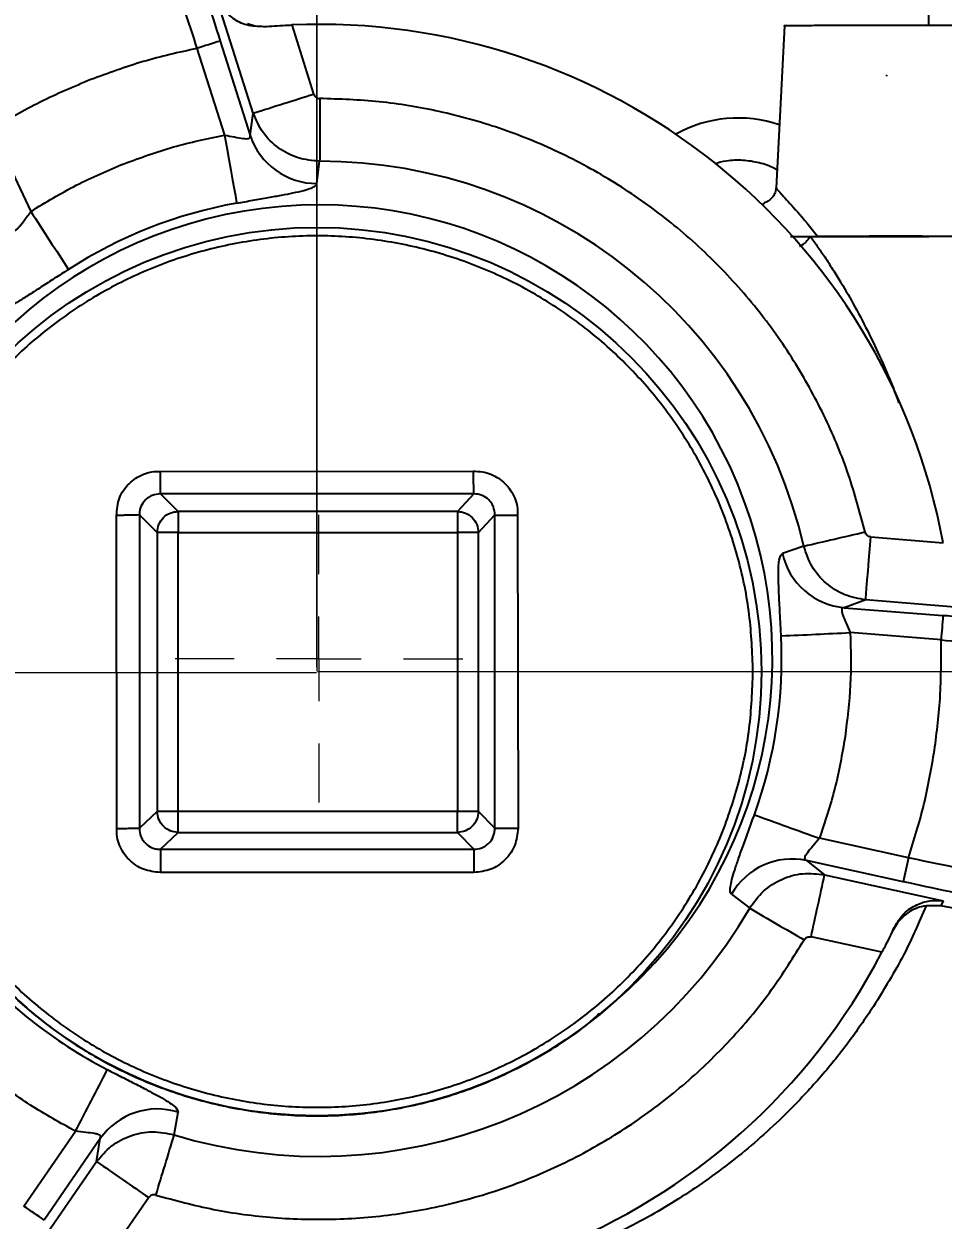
# Model space of a CAD drawing. Header units: millimetres. Extents: x 2003 to 4439, y 563 to 2285.
# Drawn here: x 2783.8 to 2892.4, y 840.8 to 982.2 of the extents above; entities that cross this region are included whole.
import ezdxf

# ---------------------------------------------------------------- set-up
doc = ezdxf.new("R2010")
doc.units = ezdxf.units.MM
doc.layers.add('10', color=7, linetype='Continuous', lineweight=0)
doc.layers.add('AM_5', color=3, linetype='Continuous', lineweight=25)
doc.styles.add('SLDTEXTSTYLE1', font='txt.shx', dxfattribs={"width": 0.7, "bigfont": 'gbcbig.shx'})
doc.dimstyles.new('SLDDIMSTYLE12$0', dxfattribs={"dimtxt": 12, "dimasz": 10, "dimexe": 0, "dimexo": 0.0625, "dimgap": 0.875, "dimtad": 1, "dimdec": 1, "dimlfac": 1.8, "dimrnd": 1e-09, "dimzin": 12, "dimdsep": 46, "dimtxsty": 'SLDTEXTSTYLE1', "dimcen": 0.09, "dimdle": 8.16, "dimclrd": 3, "dimclre": 3, "dimadec": 0, "dimazin": 3, "dimtfac": 1, "dimtdec": 1, "dimtofl": 0, "dimtmove": 0, "dimatfit": 3, "dimfxl": 0, "dimfrac": 2, "dimtolj": 1, "dimlwd": 5, "dimlwe": 5, "dimarcsym": 0})
doc.dimstyles.new('SLDDIMSTYLE12$3', dxfattribs={"dimtxt": 12, "dimasz": 10, "dimexe": 0, "dimexo": 0.0625, "dimgap": 0.875, "dimtad": 1, "dimdec": 1, "dimlfac": 1.8, "dimrnd": 1e-09, "dimzin": 12, "dimdsep": 46, "dimtxsty": 'SLDTEXTSTYLE1', "dimcen": 0.09, "dimdle": 8.16, "dimclrd": 3, "dimclre": 3, "dimadec": 0, "dimazin": 3, "dimtfac": 1, "dimtdec": 1, "dimtofl": 0, "dimtmove": 0, "dimatfit": 3, "dimfxl": 0, "dimfrac": 2, "dimtolj": 1, "dimlwd": 5, "dimlwe": 5, "dimarcsym": 0})

# ---------------------------------------------------------------- blocks, each defined once
blk = doc.blocks.new('SW_CENTERMARKSYMBOL_20')
at = {"layer": '10', "color": 0}
for p, q in [((0, 1), (0, 1.7)), ((0, 0), (0, 0.5)), ((-1, 0), (-1.7, 0)), ((0, 0), (-0.5, 0)), ((0, 0), (0, -0.5)), ((0, 0), (0.5, 0)), ((1, 0), (1.7, 0)), ((0, -1), (0, -1.7))]:
    blk.add_line(p, q, dxfattribs=at)
blk = doc.blocks.new('*D49')
at = {"layer": 'AM_5', "color": 3, "linetype": 'Continuous', "lineweight": 5, "transparency": 16777216}
for p, q in [((2695.62, 940.19), (2695.62, 1078.84)), ((2808.39, 1078.84), (2705.62, 1078.84))]:
    blk.add_line(p, q, dxfattribs=at)
at = {"layer": 'AM_5', "color": 3, "lineweight": 5, "transparency": 16777216}
blk.add_line((2818.39, 905.73), (2818.39, 1078.84), dxfattribs=at)
at = {"layer": 'AM_5', "color": 3, "transparency": 16777216}
for points in [[(2705.62, 1080.51), (2705.62, 1077.18), (2695.62, 1078.84)], [(2808.39, 1080.51), (2808.39, 1077.18), (2818.39, 1078.84)]]:
    blk.add_solid(points, dxfattribs=at)
at = {"layer": 'Defpoints', "color": 0, "transparency": 16777216}
for p in [(2695.62, 1078.84), (2695.62, 940.13), (2818.39, 905.66)]:
    blk.add_point(p, dxfattribs=at)
at = {"layer": 'AM_5', "color": 0, "transparency": 16777216, "insert": (2752.67, 1085.72), "char_height": 12, "attachment_point": 5, "style": 'SLDTEXTSTYLE1'}
blk.add_mtext('\\A1;123', dxfattribs=at)
blk = doc.blocks.new('*D50')
at = {"layer": 'AM_5', "color": 3, "lineweight": 5, "transparency": 16777216}
blk.add_line((2818.38, 906.17), (2818.38, 1083.4), dxfattribs=at)
at = {"layer": 'AM_5', "color": 3, "linetype": 'Continuous', "lineweight": 5, "transparency": 16777216}
for p, q in [((2828.38, 1083.4), (2985.62, 1083.4)), ((2995.62, 979.96), (2995.62, 1083.4))]:
    blk.add_line(p, q, dxfattribs=at)
at = {"layer": 'AM_5', "color": 3, "transparency": 16777216}
for points in [[(2828.38, 1085.07), (2828.38, 1081.73), (2818.38, 1083.4)], [(2985.62, 1085.07), (2985.62, 1081.73), (2995.62, 1083.4)]]:
    blk.add_solid(points, dxfattribs=at)
at = {"layer": 'Defpoints', "color": 0, "transparency": 16777216}
for p in [(2995.62, 1083.4), (2995.62, 979.9), (2818.38, 906.1)]:
    blk.add_point(p, dxfattribs=at)
at = {"layer": 'AM_5', "color": 0, "transparency": 16777216, "insert": (2907, 1090.28), "char_height": 12, "attachment_point": 5, "style": 'SLDTEXTSTYLE1'}
blk.add_mtext('\\A1;178', dxfattribs=at)
blk = doc.blocks.new('*D43')
at = {"layer": 'AM_5', "color": 3, "lineweight": 5, "transparency": 16777216}
blk.add_line((3111.59, 1023.11), (3142.84, 1023.11), dxfattribs=at)
at = {"layer": 'AM_5', "color": 3, "linetype": 'Continuous', "lineweight": 5, "transparency": 16777216}
for p, q in [((3142.84, 1013.11), (3142.84, 915.66)), ((2818.46, 905.66), (3142.84, 905.66))]:
    blk.add_line(p, q, dxfattribs=at)
at = {"layer": 'AM_5', "color": 3, "transparency": 16777216}
for points in [[(3141.17, 1013.11), (3144.51, 1013.11), (3142.84, 1023.11)], [(3141.17, 915.66), (3144.51, 915.66), (3142.84, 905.66)]]:
    blk.add_solid(points, dxfattribs=at)
at = {"layer": 'Defpoints', "color": 0, "transparency": 16777216}
for p in [(3111.53, 1023.11), (2818.39, 905.66), (3142.84, 905.66)]:
    blk.add_point(p, dxfattribs=at)
at = {"layer": 'AM_5', "color": 0, "transparency": 16777216, "insert": (3135.97, 964.39), "char_height": 12, "attachment_point": 5, "rotation": 90, "style": 'SLDTEXTSTYLE1'}
blk.add_mtext('\\A1;115', dxfattribs=at)
blk = doc.blocks.new('*D53')
at = {"layer": 'AM_5', "color": 3, "lineweight": 5, "transparency": 16777216}
blk.add_line((2818.32, 905.53), (2630.32, 905.53), dxfattribs=at)
at = {"layer": 'AM_5', "color": 3, "linetype": 'Continuous', "lineweight": 5, "transparency": 16777216}
for p, q in [((2630.32, 895.53), (2630.32, 673.92)), ((2772.57, 663.92), (2630.32, 663.92))]:
    blk.add_line(p, q, dxfattribs=at)
at = {"layer": 'AM_5', "color": 3, "transparency": 16777216}
for points in [[(2628.66, 895.53), (2631.99, 895.53), (2630.32, 905.53)], [(2628.66, 673.92), (2631.99, 673.92), (2630.32, 663.92)]]:
    blk.add_solid(points, dxfattribs=at)
at = {"layer": 'Defpoints', "color": 0, "transparency": 16777216}
for p in [(2818.38, 905.53), (2630.32, 663.92), (2772.63, 663.92)]:
    blk.add_point(p, dxfattribs=at)
at = {"layer": 'AM_5', "color": 0, "transparency": 16777216, "insert": (2623.45, 731.2), "char_height": 12, "attachment_point": 5, "rotation": 90, "style": 'SLDTEXTSTYLE1'}
blk.add_mtext('\\A1;245', dxfattribs=at)
blk = doc.blocks.new('*D44')
at = {"layer": 'AM_5', "color": 3, "linetype": 'Continuous', "lineweight": 5, "transparency": 16777216}
blk.add_line((2964.81, 1074.37), (2939, 1042.32), dxfattribs=at)
at = {"layer": 'AM_5', "color": 3, "lineweight": 5, "transparency": 16777216}
for p, q in [((2885.6, 976.12), (2885.78, 976.12)), ((2885.69, 976.03), (2885.69, 976.21))]:
    blk.add_line(p, q, dxfattribs=at)
at = {"layer": 'AM_5', "color": 3, "transparency": 16777216}
blk.add_solid([(2937.71, 1043.37), (2940.3, 1041.27), (2932.73, 1034.53)], dxfattribs=at)
at = {"layer": 'Defpoints', "color": 0, "transparency": 16777216}
for p in [(2932.73, 1034.53), (2838.65, 917.71)]:
    blk.add_point(p, dxfattribs=at)
at = {"layer": 'AM_5', "color": 0, "transparency": 16777216, "insert": (2949.69, 1066.55), "char_height": 12, "attachment_point": 5, "rotation": 51.1543, "style": 'SLDTEXTSTYLE1'}
blk.add_mtext('\\A1;%%C420', dxfattribs=at)

msp = doc.modelspace()

# ---------------------------------------------------------------- linework, layer by layer
at = {"color": 7, "linetype": 'Continuous', "lineweight": 25}
for p, q in [((2810.859, 971.678), (2806.524, 985.333)), ((2890.62, 983.479), (2890.62, 981.979)), ((2810.169, 982.266), (2811.06, 981.994)), ((2811.06, 981.994), (2811.065, 981.995)), ((2811.065, 981.995), (2812.514, 981.903)), ((2815.401, 982.095), (2817.994, 973.93)), ((2873.62, 981.979), (2872.617, 962.834)), ((2806.955, 980.189), (2810.497, 969.037)), ((2804.205, 979.322), (2807.461, 969.069)), ((2810.497, 969.037), (2810.859, 971.678)), ((2779.981, 969.778), (2784.594, 960.059)), ((2818.389, 963.352), (2818.704, 965.985)), ((2799.888, 929.329), (2836.858, 929.341)), ((2801.998, 924.598), (2799.888, 926.665)), ((2836.922, 926.665), (2799.888, 926.665)), ((2836.922, 926.665), (2834.973, 924.598)), ((2834.973, 924.598), (2801.998, 924.598)), ((2794.741, 887.14), (2794.706, 924.113)), ((2797.401, 924.179), (2799.512, 922.112)), ((2797.401, 924.179), (2797.401, 887.145)), ((2837.462, 922.112), (2839.406, 924.175)), ((2839.406, 887.149), (2839.406, 924.175)), ((2842.068, 924.169), (2842.143, 887.144)), ((2799.512, 922.112), (2799.512, 889.137)), ((2801.998, 889.142), (2801.998, 922.117)), ((2801.998, 922.117), (2834.973, 922.117)), ((2834.973, 922.117), (2834.973, 889.142)), ((2837.462, 889.137), (2837.462, 922.112)), ((2875.901, 920.497), (2873.368, 919.628)), ((2883.815, 921.583), (2892.353, 920.895)), ((2883.213, 914.136), (2880.682, 913.22)), ((2897.491, 912.986), (2883.213, 914.136)), ((2880.682, 913.22), (2892.345, 912.28)), ((2892.114, 909.41), (2881.39, 910.274)), ((2870.895, 905.522), (2870.895, 905.531)), ((2799.512, 889.137), (2797.401, 887.145)), ((2834.973, 889.142), (2801.998, 889.142)), ((2839.406, 887.149), (2837.462, 889.137)), ((2799.892, 884.661), (2801.998, 886.648)), ((2801.998, 886.648), (2834.973, 886.648)), ((2834.973, 886.648), (2836.918, 884.661)), ((2888.268, 883.659), (2877.76, 885.966)), ((2799.892, 884.661), (2836.918, 884.661)), ((2876.22, 883.343), (2878.361, 881.648)), ((2887.649, 880.834), (2876.22, 883.343)), ((2836.918, 881.918), (2799.892, 881.918)), ((2878.361, 881.648), (2892.351, 878.576)), ((2867.352, 879.349), (2869.509, 877.699)), ((2892.351, 878.576), (2892.075, 877.962)), ((2896.393, 877.17), (2892.075, 877.962)), ((2886.973, 875.989), (2886.415, 875.075)), ((2886.415, 875.075), (2886.575, 875.43)), ((2885.121, 872.485), (2876.756, 874.321)), ((2801.517, 850.909), (2801.996, 853.598)), ((2783.767, 842.484), (2789.877, 851.339)), ((2792.788, 850.47), (2786.142, 840.839)), ((2792.351, 847.759), (2792.788, 850.47)), ((2784.217, 835.972), (2792.351, 847.759)), ((2798.512, 843.491), (2793.649, 836.444))]:
    msp.add_line(p, q, dxfattribs=at)
at = {"color": 7, "linetype": 'Continuous', "lineweight": 25, "flags": 128}
for points in [[(2818.715, 973.398), (2818.713, 972.064), (2818.711, 970.773), (2818.71, 969.566), (2818.708, 968.482), (2818.707, 967.555), (2818.706, 966.816), (2818.705, 966.287), (2818.704, 965.985)], [(2807.461, 969.069), (2807.722, 967.622), (2807.975, 966.223), (2808.211, 964.915), (2808.423, 963.74), (2808.605, 962.736), (2808.75, 961.934), (2808.854, 961.361), (2808.914, 961.034)], [(2801.998, 924.598), (2801.998, 924.51), (2801.998, 924.342), (2801.998, 924.099), (2801.998, 923.789), (2801.998, 923.423), (2801.998, 923.013), (2801.998, 922.572), (2801.998, 922.117)], [(2834.973, 924.598), (2834.973, 924.51), (2834.973, 924.342), (2834.973, 924.099), (2834.973, 923.789), (2834.973, 923.423), (2834.973, 923.013), (2834.973, 922.572), (2834.973, 922.117)], [(2883.213, 914.136), (2883.231, 914.351), (2883.269, 914.823), (2883.327, 915.536), (2883.402, 916.464), (2883.492, 917.575), (2883.593, 918.828), (2883.702, 920.181), (2883.815, 921.583)], [(2801.998, 886.648), (2801.998, 886.735), (2801.998, 886.903), (2801.998, 887.148), (2801.998, 887.459), (2801.998, 887.827), (2801.998, 888.24), (2801.998, 888.683), (2801.998, 889.142)], [(2834.973, 886.648), (2834.973, 886.735), (2834.973, 886.903), (2834.973, 887.148), (2834.973, 887.459), (2834.973, 887.827), (2834.973, 888.24), (2834.973, 888.683), (2834.973, 889.142)], [(2799.892, 884.661), (2799.892, 884.565), (2799.892, 884.38), (2799.892, 884.111), (2799.892, 883.769), (2799.892, 883.364), (2799.892, 882.91), (2799.892, 882.422), (2799.892, 881.918)], [(2836.918, 884.661), (2836.918, 884.565), (2836.918, 884.38), (2836.918, 884.111), (2836.918, 883.769), (2836.918, 883.364), (2836.918, 882.91), (2836.918, 882.422), (2836.918, 881.918)]]:
    msp.add_lwpolyline(points, dxfattribs=at)
at = {"color": 7, "linetype": 'Continuous', "lineweight": 25}
msp.add_circle((2818.395, 905.664), 52.5, dxfattribs=at)
for centre, radius, start, end in [((2818.621, 907.164), 75, 10.54851, 92.46086), ((2927.478, 593.126), 405.394, 107.29542, 107.70302), ((2497.923, 1975.892), 1051.844, 287.308245, 287.715785), ((2868.117, 956.092), 15, 70.97396, 119.21781), ((2818.358, 971.629), 8.277, 198.25, 270.21482), ((2818.621, 907.176), 58.809, 13.09228, 89.91829), ((2818.621, 907.255), 53.574, 308.26934, 171.50515), ((4777.183, 2241.306), 2368.967, 212.741266, 212.938789), ((2818.621, 907.239), 54.664, 100.22856, 122.78193), ((2801.46, 556.58), 365.536, 89.91553, 90.30529), ((2835.519, 562.33), 359.787, 89.69056, 90.08686), ((2608.486, 2096.377), 1205.904, 282.812128, 283.164856), ((2881.437, 921.46), 8.275, 192.79006, 264.76479), ((7823.533, 513.365), 4947.297, 175.375054, 175.408407), ((2818.621, 907.239), 54.664, 340.22854, 2.782), ((2816.807, 2204.646), 1295.983, 272.494846, 272.856436), ((2801.46, 523.605), 365.536, 89.91553, 90.30529), ((2835.519, 529.355), 359.787, 89.69056, 90.08686), ((3342.151, 2182.861), 1377.533, 249.958184, 250.298612), ((2841.544, 1282.909), 395.766, 269.69056, 270.08686), ((4682.494, 488.792), 1837.163, 167.588415, 167.678588), ((2874.538, 875.236), 8.28, 78.27823, 150.21456), ((-1783.272, 1898.79), 4771.31, 347.60122, 347.691294), ((2818.621, 907.176), 58.81, 253.09221, 329.91815), ((3556.757, 2052.352), 1360.927, 239.669618, 239.98259), ((2818.621, 907.165), 75, 250.55137, 332.45778), ((2818.621, 907.239), 54.664, 220.22866, 242.78205), ((246.357, 2161.434), 2861.092, 332.748286, 332.912361), ((2799.547, 845.691), 8.278, 72.79245, 144.73438), ((-1124.278, 2038.06), 4101.365, 343.070862, 343.174801), ((3491.521, 1850.646), 1222.547, 235.11742, 235.46867), ((2516.782, 454.287), 471.146, 55.13015, 55.48148)]:
    msp.add_arc(centre, radius, start, end, dxfattribs=at)
for points, knots in [([(2818.188, 736.933), (2820.748, 736.958), (2824.328, 736.993), (2829.598, 737.272), (2834.062, 737.607), (2839.378, 738.173), (2844.947, 738.946), (2850.76, 739.956), (2856.732, 741.212), (2862.808, 742.723), (2868.946, 744.493), (2875.111, 746.527), (2881.274, 748.827), (2887.411, 751.392), (2893.499, 754.223), (2899.519, 757.316), (2905.452, 760.671), (2911.281, 764.283), (2916.991, 768.149), (2922.566, 772.263), (2927.993, 776.62), (2933.259, 781.214), (2938.35, 786.039), (2943.255, 791.086), (2947.962, 796.349), (2952.46, 801.819), (2956.738, 807.488), (2960.787, 813.345), (2964.597, 819.381), (2968.158, 825.587), (2971.463, 831.952), (2974.504, 838.464), (2977.273, 845.114), (2979.764, 851.888), (2981.969, 858.776), (2983.884, 865.765), (2985.502, 872.842), (2986.82, 879.996), (2987.833, 887.213), (2988.538, 894.48), (2988.93, 901.784), (2989.009, 909.112), (2988.772, 916.45), (2988.218, 923.785), (2987.346, 931.102), (2986.156, 938.39), (2984.648, 945.632), (2982.823, 952.817), (2980.682, 959.93), (2978.228, 966.957), (2975.463, 973.886), (2972.391, 980.702), (2969.014, 987.393), (2965.336, 993.945), (2961.362, 1000.345), (2957.097, 1006.58), (2952.546, 1012.638), (2947.714, 1018.506), (2942.607, 1024.173), (2937.23, 1029.625), (2931.784, 1034.673), (2926.31, 1039.325), (2920.852, 1043.595), (2915.227, 1047.637), (2909.446, 1051.445), (2903.518, 1055.013), (2897.456, 1058.335), (2891.27, 1061.406), (2884.973, 1064.219), (2878.58, 1066.771), (2872.105, 1069.057), (2865.567, 1071.073), (2858.992, 1072.816), (2852.419, 1074.281), (2845.925, 1075.462), (2839.636, 1076.359), (2834.112, 1076.943), (2829.229, 1077.31), (2824.405, 1077.55), (2818.431, 1077.667), (2812.914, 1077.557), (2807.645, 1077.285), (2803.18, 1076.948), (2797.864, 1076.383), (2792.295, 1075.609), (2786.482, 1074.599), (2780.511, 1073.343), (2774.435, 1071.833), (2768.297, 1070.062), (2762.131, 1068.028), (2755.968, 1065.728), (2749.831, 1063.163), (2743.743, 1060.333), (2737.723, 1057.239), (2731.791, 1053.884), (2725.962, 1050.272), (2720.252, 1046.407), (2714.676, 1042.292), (2709.249, 1037.935), (2703.983, 1033.341), (2698.892, 1028.516), (2693.987, 1023.469), (2689.28, 1018.206), (2684.782, 1012.736), (2680.504, 1007.068), (2676.455, 1001.21), (2672.646, 995.174), (2669.084, 988.968), (2665.779, 982.603), (2662.737, 976.091), (2659.975, 969.44), (2657.638, 963.158), (2656.359, 959.053), (2655.796, 957.244)], [0, 0, 0, 0, 0.01020738, 0.01427401, 0.02103699, 0.02805607, 0.03558666, 0.0434511, 0.05157826, 0.05991132, 0.06840986, 0.07704394, 0.08579098, 0.09463359, 0.10355821, 0.11255405, 0.12161242, 0.13072624, 0.1398897, 0.14909794, 0.15834689, 0.16763314, 0.17695375, 0.18630622, 0.19568842, 0.20509849, 0.21453484, 0.22399606, 0.23348097, 0.24298851, 0.25251779, 0.26206801, 0.27163852, 0.28122873, 0.29083816, 0.30046642, 0.31011319, 0.31977821, 0.32946132, 0.33916239, 0.34888138, 0.35861831, 0.36837328, 0.37814642, 0.38793798, 0.39774825, 0.40757761, 0.41742653, 0.42729557, 0.4371854, 0.4470968, 0.45703069, 0.46698816, 0.47697044, 0.48697902, 0.49701559, 0.50708218, 0.51718117, 0.52731537, 0.53748817, 0.54770366, 0.5569145, 0.56612256, 0.57532659, 0.5845258, 0.59371913, 0.60290519, 0.61208206, 0.62124705, 0.63039624, 0.63952364, 0.64861966, 0.65766788, 0.66663751, 0.67546331, 0.68397889, 0.69196332, 0.69760555, 0.70350123, 0.71121989, 0.72142727, 0.72549391, 0.73225688, 0.73927596, 0.74680655, 0.754671, 0.76279816, 0.77113122, 0.77962976, 0.78826384, 0.79701087, 0.80585349, 0.81477811, 0.82377394, 0.83283231, 0.84194614, 0.85110959, 0.86031783, 0.86956679, 0.87885303, 0.88817364, 0.89752611, 0.90690831, 0.91631839, 0.92575473, 0.93521596, 0.94470086, 0.95420841, 0.96373768, 0.97328791, 0.98285841, 0.99244862, 1, 1, 1, 1]), ([(2819.004, 1057.622), (2821.404, 1057.585), (2824.763, 1057.532), (2829.705, 1057.228), (2833.895, 1056.872), (2838.882, 1056.281), (2844.103, 1055.481), (2849.549, 1054.443), (2855.137, 1053.159), (2860.816, 1051.621), (2866.545, 1049.823), (2872.288, 1047.763), (2878.019, 1045.439), (2883.711, 1042.851), (2889.343, 1040.001), (2894.894, 1036.891), (2900.348, 1033.524), (2905.685, 1029.905), (2910.891, 1026.038), (2915.95, 1021.929), (2920.848, 1017.585), (2925.571, 1013.013), (2930.107, 1008.219), (2934.443, 1003.214), (2938.567, 998.004), (2942.47, 992.601), (2946.139, 987.014), (2949.565, 981.253), (2952.74, 975.329), (2955.653, 969.254), (2958.298, 963.039), (2960.666, 956.697), (2962.751, 950.24), (2964.546, 943.68), (2966.046, 937.032), (2967.244, 930.308), (2968.141, 923.522), (2968.716, 916.689), (2968.991, 910.622), (2968.939, 906.838), (2968.918, 905.345)], [0, 0, 0, 0, 0.0302952, 0.0423856, 0.0624901, 0.08336, 0.1057536, 0.1291426, 0.1533151, 0.1781023, 0.2033838, 0.2290707, 0.2550958, 0.2814075, 0.3079654, 0.3347376, 0.3616982, 0.3888263, 0.4161047, 0.4435189, 0.4710571, 0.4987089, 0.526466, 0.5543209, 0.5822674, 0.6103001, 0.6384144, 0.6666062, 0.6948723, 0.7232096, 0.7516156, 0.7800883, 0.8086258, 0.8372268, 0.86589, 0.8946146, 0.9234, 0.9522458, 0.9811519, 1, 1, 1, 1]), ([(2800.214, 1000.556), (2800.767, 998.947), (2801.873, 995.729), (2803.567, 990.658), (2805.27, 985.467), (2806.392, 981.953), (2806.955, 980.189)], [0, 0, 0, 0, 0.2492462, 0.4987214, 0.7485201, 1, 1, 1, 1]), ([(2797.725, 998.544), (2798.288, 996.931), (2799.394, 993.764), (2801.057, 988.864), (2802.661, 984.059), (2803.697, 980.88), (2804.205, 979.322)], [0, 0, 0, 0, 0.2645644, 0.5194287, 0.7645782, 1, 1, 1, 1]), ([(2812.124, 981.884), (2811.424, 981.909), (2810.024, 981.96), (2808.431, 982.827), (2807.211, 983.948), (2806.753, 984.87), (2806.524, 985.333)], [0, 0, 0, 0, 0.2499493, 0.4997481, 0.749457, 1, 1, 1, 1]), ([(2812.124, 981.884), (2812.959, 981.949), (2814.028, 982.033), (2815.154, 982.084), (2815.401, 982.095)], [0, 0, 0, 0, 0.7808444, 1, 1, 1, 1]), ([(2893.697, 982.04), (2892.073, 982.038), (2888.823, 982.035), (2884.484, 982.029), (2880.708, 982.021), (2877.648, 982.012), (2875.353, 982.002), (2874.031, 981.991), (2873.48, 981.983), (2873.632, 981.979), (2873.637, 981.979)], [0, 0, 0, 0, 0.142093, 0.2841861, 0.4262791, 0.5683721, 0.7104651, 0.8525582, 0.9946512, 1, 1, 1, 1]), ([(2817.994, 973.93), (2818.025, 973.856), (2818.087, 973.708), (2818.261, 973.537), (2818.475, 973.421), (2818.635, 973.406), (2818.715, 973.398)], [0, 0, 0, 0, 0.2501498, 0.4993715, 0.7492584, 1, 1, 1, 1]), ([(2883.135, 922.166), (2882.534, 924.433), (2881.318, 929.018), (2878.546, 935.668), (2875.032, 942.146), (2870.716, 948.302), (2865.656, 954.008), (2859.941, 959.119), (2853.676, 963.536), (2846.976, 967.182), (2840.007, 970.001), (2832.904, 971.967), (2825.801, 973.171), (2821.059, 973.323), (2818.715, 973.398)], [0, 0, 0, 0, 0.079193, 0.1601594, 0.2427828, 0.3278545, 0.4136411, 0.5, 0.5863536, 0.6721403, 0.7572171, 0.8398354, 0.9208043, 1, 1, 1, 1]), ([(2818.704, 965.985), (2817.838, 966.067), (2816.105, 966.23), (2813.778, 967.474), (2811.882, 969.298), (2811.2, 970.885), (2810.859, 971.678)], [0, 0, 0, 0, 0.2503671, 0.5005248, 0.7501034, 1, 1, 1, 1]), ([(2807.461, 969.069), (2807.862, 968.999), (2808.653, 968.862), (2809.526, 968.683), (2810.06, 968.638), (2810.346, 968.676), (2810.509, 968.804), (2810.501, 968.958), (2810.497, 969.037)], [0, 0, 0, 0, 0.2616178, 0.5161546, 0.6376198, 0.7555299, 0.8740541, 1, 1, 1, 1]), ([(2872.728, 964.946), (2872.627, 965.008), (2871.982, 965.404), (2870.617, 965.832), (2868.705, 966.147), (2866.899, 966.102), (2865.803, 965.801), (2865.336, 965.673)], [0, 0, 0, 0, 0.0465662, 0.2977915, 0.5537993, 0.8098071, 1, 1, 1, 1]), ([(2808.914, 961.034), (2809.548, 961.148), (2810.833, 961.378), (2812.621, 961.693), (2814.223, 961.979), (2815.659, 962.256), (2816.868, 962.534), (2817.727, 962.811), (2818.265, 963.083), (2818.347, 963.261), (2818.389, 963.352)], [0, 0, 0, 0, 0.1222892, 0.2475486, 0.3637592, 0.4805658, 0.6189284, 0.7530679, 0.8736947, 1, 1, 1, 1]), ([(2872.619, 962.879), (2872.595, 962.685), (2872.548, 962.315), (2872.303, 961.847), (2872.023, 961.521), (2871.784, 961.331), (2871.641, 961.243), (2871.578, 961.208), (2871.55, 961.194), (2871.519, 961.178), (2871.468, 961.152), (2871.407, 961.125), (2871.306, 961.081), (2871.134, 960.998), (2871.033, 960.937), (2871.089, 960.814), (2871.102, 960.785)], [0, 0, 0, 0, 0.1013862, 0.1933878, 0.2688421, 0.3221095, 0.3507488, 0.3558351, 0.3594473, 0.3676185, 0.3776138, 0.4043773, 0.4412492, 0.5470788, 0.8914268, 1, 1, 1, 1]), ([(2872.643, 962.834), (2872.645, 962.82), (2872.649, 962.789), (2872.944, 962.451), (2873.47, 961.872), (2874.48, 960.752), (2875.823, 959.272), (2877.106, 957.651), (2877.534, 957.11)], [0, 0, 0, 0, 0.1071223, 0.2549508, 0.4034906, 0.5526872, 0.8507097, 1, 1, 1, 1]), ([(2782.392, 957.963), (2782.443, 957.903), (2782.542, 957.785), (2782.749, 957.802), (2782.986, 957.97), (2783.346, 958.367), (2783.863, 959.093), (2784.348, 959.734), (2784.594, 960.059)], [0, 0, 0, 0, 0.1251651, 0.2440023, 0.362149, 0.4834229, 0.7377951, 1, 1, 1, 1]), ([(2893.471, 957.094), (2893.434, 957.095), (2893.361, 957.098), (2892.775, 957.102), (2891.865, 957.106), (2890.63, 957.109), (2889.128, 957.112), (2887.414, 957.114), (2885.555, 957.115), (2884.265, 957.115), (2883.621, 957.115)], [0, 0, 0, 0, 0.12496588, 0.24997076, 0.37497563, 0.49998051, 0.62498538, 0.74999025, 0.87499513, 1, 1, 1, 1]), ([(2874.346, 957.101), (2874.402, 957.101), (2874.636, 957.103), (2875.391, 957.106), (2876.251, 957.108), (2876.681, 957.109)], [0, 0, 0, 0, 0.13695301, 0.56898362, 1, 1, 1, 1]), ([(2876.681, 957.109), (2876.603, 956.989), (2876.44, 956.737), (2876.089, 956.371), (2875.731, 956.074), (2875.491, 955.95), (2875.405, 955.906)], [0, 0, 0, 0, 0.25184988, 0.53128669, 0.83270482, 1, 1, 1, 1]), ([(2876.621, 957.094), (2876.726, 957.092), (2876.936, 957.088), (2878.555, 957.083), (2880.869, 957.08), (2882.703, 957.079), (2883.621, 957.079)], [0, 0, 0, 0, 0.2499974, 0.4999983, 0.7499991, 1, 1, 1, 1]), ([(2876.681, 957.109), (2876.949, 956.733), (2877.503, 955.956), (2878.388, 954.653), (2879.329, 953.209), (2880.536, 951.259), (2882.013, 948.715), (2883.069, 946.644), (2883.621, 945.563)], [0, 0, 0, 0, 0.1137197, 0.2349762, 0.3642262, 0.501846, 0.7399032, 1, 1, 1, 1]), ([(2883.621, 957.079), (2884.535, 957.079), (2886.364, 957.08), (2888.721, 957.083), (2890.174, 957.088), (2890.798, 957.092), (2890.621, 957.094), (2890.621, 957.094)], [0, 0, 0, 0, 0.2499991, 0.4999983, 0.7499974, 0.9999966, 1, 1, 1, 1]), ([(2789.023, 953.197), (2788.476, 952.844), (2787.369, 952.129), (2785.803, 951.112), (2784.374, 950.188), (2783.15, 949.426), (2782.141, 948.851), (2781.071, 948.335), (2780.727, 948.388), (2780.498, 948.423)], [0, 0, 0, 0, 0.1235233, 0.2501507, 0.3747805, 0.5002123, 0.6235234, 0.7497125, 1, 1, 1, 1]), ([(2883.621, 945.563), (2884.176, 944.394), (2885.315, 941.995), (2886.466, 939.27), (2887.008, 937.709), (2887.106, 937.427)], [0, 0, 0, 0, 0.4377435, 0.8983772, 1, 1, 1, 1]), ([(2794.706, 924.113), (2794.762, 924.819), (2794.873, 926.214), (2796.11, 927.966), (2797.546, 928.933), (2798.864, 929.34), (2799.548, 929.333), (2799.888, 929.329)], [0, 0, 0, 0, 0.2548061, 0.5030235, 0.7512335, 0.8766037, 1, 1, 1, 1]), ([(2836.922, 926.665), (2836.921, 926.729), (2836.919, 926.861), (2836.905, 927.454), (2836.889, 928.137), (2836.873, 928.776), (2836.863, 929.147), (2836.858, 929.341)], [0, 0, 0, 0, 0.2386603, 0.491323, 0.7193143, 0.8531728, 1, 1, 1, 1]), ([(2836.858, 929.341), (2837.224, 929.341), (2837.93, 929.34), (2839.267, 928.934), (2840.715, 927.962), (2841.682, 926.511), (2842.089, 925.194), (2842.075, 924.509), (2842.068, 924.169)], [0, 0, 0, 0, 0.1326034, 0.256109, 0.503904, 0.7516959, 0.877002, 1, 1, 1, 1]), ([(2799.888, 926.665), (2799.561, 926.634), (2799.067, 926.586), (2798.486, 926.272), (2797.985, 925.866), (2797.62, 925.314), (2797.425, 924.688), (2797.409, 924.35), (2797.401, 924.179)], [0, 0, 0, 0, 0.2493138, 0.3761129, 0.5001652, 0.7410461, 0.8682365, 1, 1, 1, 1]), ([(2839.406, 924.175), (2839.374, 924.501), (2839.327, 924.995), (2839.013, 925.577), (2838.608, 926.079), (2838.056, 926.445), (2837.429, 926.641), (2837.092, 926.657), (2836.922, 926.665)], [0, 0, 0, 0, 0.2493268, 0.3762956, 0.5001656, 0.7420044, 0.8689622, 1, 1, 1, 1]), ([(2797.401, 924.179), (2797.334, 924.177), (2797.197, 924.174), (2796.589, 924.16), (2795.906, 924.142), (2795.273, 924.127), (2794.901, 924.118), (2794.706, 924.113)], [0, 0, 0, 0, 0.2438999, 0.4992707, 0.7200727, 0.8527413, 1, 1, 1, 1]), ([(2883.815, 921.583), (2883.736, 921.597), (2883.578, 921.624), (2883.373, 921.755), (2883.212, 921.937), (2883.161, 922.09), (2883.135, 922.166)], [0, 0, 0, 0, 0.2501498, 0.4993714, 0.7492584, 1, 1, 1, 1]), ([(2883.213, 914.136), (2882.367, 914.288), (2880.673, 914.593), (2878.471, 916.024), (2876.729, 918.011), (2876.178, 919.667), (2875.901, 920.497)], [0, 0, 0, 0, 0.248705, 0.4981896, 0.7483774, 1, 1, 1, 1]), ([(2873.22, 909.892), (2873.188, 910.542), (2873.123, 911.858), (2873.026, 913.721), (2872.942, 915.417), (2872.897, 916.853), (2872.906, 918.009), (2872.999, 919.186), (2873.221, 919.452), (2873.368, 919.628)], [0, 0, 0, 0, 0.1235233, 0.2501507, 0.3747805, 0.5002123, 0.6235234, 0.7497125, 1, 1, 1, 1]), ([(2880.682, 913.22), (2880.604, 913.207), (2880.451, 913.181), (2880.362, 912.995), (2880.388, 912.708), (2880.55, 912.199), (2880.92, 911.389), (2881.232, 910.649), (2881.39, 910.274)], [0, 0, 0, 0, 0.1251651, 0.2440023, 0.362149, 0.4834229, 0.7377951, 1, 1, 1, 1]), ([(2913.697, 910.304), (2912.001, 910.48), (2909.231, 910.768), (2905.711, 911.108), (2902.155, 911.441), (2898.399, 911.777), (2894.903, 912.072), (2893.122, 912.217), (2892.582, 912.261), (2892.408, 912.275), (2892.345, 912.28)], [0, 0, 0, 0, 0.2501646, 0.4085572, 0.4987242, 0.7484853, 0.9263633, 0.9763214, 0.991455, 1, 1, 1, 1]), ([(2892.114, 909.41), (2893.746, 909.266), (2897.077, 908.972), (2902.118, 908.493), (2907.263, 907.977), (2910.595, 907.615), (2912.293, 907.43)], [0, 0, 0, 0, 0.2354209, 0.48057, 0.7354347, 1, 1, 1, 1]), ([(2648.318, 908.425), (2648.302, 907.433), (2648.246, 903.994), (2648.482, 898.105), (2649.021, 890.77), (2649.897, 883.453), (2651.086, 876.166), (2652.595, 868.923), (2654.42, 861.738), (2656.56, 854.626), (2659.014, 847.598), (2661.779, 840.669), (2664.852, 833.853), (2668.229, 827.163), (2671.906, 820.611), (2675.88, 814.211), (2680.145, 807.975), (2684.696, 801.917), (2689.528, 796.049), (2694.635, 790.383), (2700.012, 784.93), (2705.459, 779.882), (2710.932, 775.23), (2716.39, 770.961), (2722.015, 766.918), (2727.797, 763.11), (2733.724, 759.542), (2739.786, 756.22), (2745.972, 753.15), (2752.269, 750.336), (2758.663, 747.784), (2765.138, 745.498), (2771.675, 743.482), (2778.25, 741.739), (2784.823, 740.274), (2791.317, 739.093), (2797.607, 738.196), (2803.13, 737.612), (2808.013, 737.246), (2812.837, 736.998), (2816.252, 736.957), (2818.188, 736.933)], [0, 0, 0, 0, 0.01109766, 0.03845632, 0.06586598, 0.09332727, 0.12084104, 0.14840835, 0.17603052, 0.20370911, 0.23144601, 0.25924341, 0.28710389, 0.31503048, 0.34302669, 0.37109662, 0.39924508, 0.42747773, 0.45580122, 0.48422349, 0.51275401, 0.54140426, 0.56723687, 0.59306169, 0.61887522, 0.6446752, 0.67045871, 0.69622182, 0.72195917, 0.74766321, 0.77332291, 0.7989215, 0.8244321, 0.84980864, 0.87496476, 0.89971751, 0.9236002, 0.94599323, 0.96181736, 0.97835234, 1, 1, 1, 1]), ([(2867.352, 879.349), (2867.292, 879.433), (2867.174, 879.6), (2867.208, 880.208), (2867.385, 881.055), (2867.719, 882.177), (2868.182, 883.54), (2868.758, 885.14), (2869.394, 886.895), (2869.841, 888.135), (2870.062, 888.748)], [0, 0, 0, 0, 0.1262135, 0.2512855, 0.3774369, 0.5006266, 0.6257769, 0.7501083, 0.876543, 1, 1, 1, 1]), ([(2799.892, 881.918), (2799.209, 881.996), (2797.842, 882.151), (2796.099, 883.355), (2795.129, 884.796), (2794.721, 886.115), (2794.734, 886.8), (2794.741, 887.14)], [0, 0, 0, 0, 0.2495155, 0.4993463, 0.7494031, 0.8758585, 1, 1, 1, 1]), ([(2794.741, 887.14), (2795.06, 887.14), (2795.72, 887.14), (2796.577, 887.141), (2797.202, 887.143), (2797.336, 887.145), (2797.401, 887.145)], [0, 0, 0, 0, 0.2426841, 0.5013251, 0.7592367, 1, 1, 1, 1]), ([(2797.401, 887.145), (2797.433, 886.818), (2797.482, 886.324), (2797.798, 885.743), (2798.204, 885.244), (2798.755, 884.881), (2799.382, 884.685), (2799.72, 884.669), (2799.892, 884.661)], [0, 0, 0, 0, 0.2493016, 0.375853, 0.5001539, 0.7402565, 0.8676627, 1, 1, 1, 1]), ([(2836.918, 884.661), (2837.245, 884.693), (2837.738, 884.741), (2838.319, 885.056), (2838.82, 885.462), (2839.185, 886.014), (2839.381, 886.641), (2839.398, 886.978), (2839.406, 887.149)], [0, 0, 0, 0, 0.2493148, 0.376036, 0.5001542, 0.7412291, 0.8683988, 1, 1, 1, 1]), ([(2842.143, 887.144), (2842.066, 886.459), (2841.909, 885.089), (2840.703, 883.358), (2838.972, 882.152), (2837.602, 881.996), (2836.918, 881.918)], [0, 0, 0, 0, 0.2498541, 0.5000068, 0.7501542, 1, 1, 1, 1]), ([(2877.76, 885.966), (2877.499, 885.653), (2876.985, 885.037), (2876.395, 884.368), (2876.09, 883.927), (2875.98, 883.658), (2876.01, 883.451), (2876.149, 883.38), (2876.22, 883.343)], [0, 0, 0, 0, 0.2616178, 0.5161546, 0.6376198, 0.7555299, 0.8740541, 1, 1, 1, 1]), ([(2908.147, 879.674), (2906.469, 879.99), (2903.176, 880.611), (2898.104, 881.617), (2893.142, 882.628), (2889.871, 883.32), (2888.268, 883.659)], [0, 0, 0, 0, 0.2645644, 0.5194287, 0.7645782, 1, 1, 1, 1]), ([(2869.509, 877.699), (2870.013, 878.408), (2871.021, 879.827), (2873.261, 881.22), (2875.789, 881.952), (2877.503, 881.749), (2878.361, 881.648)], [0, 0, 0, 0, 0.25036705, 0.50052482, 0.75010341, 1, 1, 1, 1]), ([(2908.649, 876.504), (2906.981, 876.827), (2903.643, 877.474), (2898.407, 878.538), (2893.062, 879.656), (2889.457, 880.441), (2887.649, 880.834)], [0, 0, 0, 0, 0.2492462, 0.4987214, 0.7485201, 1, 1, 1, 1]), ([(2886.575, 875.43), (2886.947, 876.025), (2887.689, 877.215), (2889.234, 878.166), (2890.811, 878.667), (2891.837, 878.607), (2892.351, 878.576)], [0, 0, 0, 0, 0.2499495, 0.4997482, 0.7494576, 1, 1, 1, 1]), ([(2892.075, 877.962), (2891.321, 878.004), (2889.926, 878.081), (2888.101, 877.226), (2887.296, 876.343), (2886.973, 875.989)], [0, 0, 0, 0, 0.413014, 0.7645313, 1, 1, 1, 1]), ([(2890.323, 877.894), (2889.496, 875.989), (2887.716, 871.893), (2885.379, 868.106), (2884.129, 866.08)], [0, 0, 0, 0, 0.46501253, 1, 1, 1, 1]), ([(2886.575, 875.43), (2886.215, 874.674), (2885.754, 873.705), (2885.235, 872.704), (2885.121, 872.485)], [0, 0, 0, 0, 0.7807887, 1, 1, 1, 1]), ([(2775.803, 875.103), (2776.112, 874.63), (2777.67, 872.239), (2781.203, 868.452), (2786.333, 863.879), (2792.072, 860.061), (2798.246, 857.013), (2804.768, 854.8), (2811.523, 853.456), (2818.395, 853.006), (2825.268, 853.456), (2832.02, 854.802), (2838.551, 857.005), (2844.692, 860.093), (2849.13, 862.873), (2851.297, 864.821), (2851.761, 865.238)], [0, 0, 0, 0, 0.019687, 0.0995672, 0.1794473, 0.2593274, 0.3392075, 0.4190876, 0.4989678, 0.5788479, 0.658728, 0.7386081, 0.8184882, 0.8983683, 0.9782485, 1, 1, 1, 1]), ([(2799.357, 843.789), (2801.621, 843.176), (2806.199, 841.936), (2813.345, 841.012), (2820.712, 840.817), (2828.201, 841.476), (2835.673, 843.005), (2842.956, 845.399), (2849.914, 848.616), (2856.422, 852.595), (2862.347, 857.222), (2867.601, 862.389), (2872.196, 867.94), (2874.698, 871.969), (2875.936, 873.962)], [0, 0, 0, 0, 0.079193, 0.1601594, 0.2427828, 0.3278545, 0.4136411, 0.5, 0.5863536, 0.6721403, 0.7572171, 0.8398354, 0.9208043, 1, 1, 1, 1]), ([(2875.936, 873.962), (2875.982, 874.028), (2876.076, 874.158), (2876.283, 874.286), (2876.518, 874.351), (2876.677, 874.331), (2876.756, 874.321)], [0, 0, 0, 0, 0.25074157, 0.50062853, 0.74985024, 1, 1, 1, 1]), ([(2884.129, 866.08), (2883.139, 864.62), (2881.139, 861.67), (2877.749, 857.529), (2873.495, 852.985), (2868.247, 848.3), (2861.967, 843.754), (2855.331, 839.898), (2848.391, 836.754), (2841.195, 834.255), (2836.225, 833.195), (2833.736, 832.664)], [0, 0, 0, 0, 0.0810679, 0.1637641, 0.2484006, 0.3731554, 0.4979796, 0.6226942, 0.7483588, 0.8739858, 1, 1, 1, 1]), ([(2962.918, 865.205), (2962.617, 864.143), (2961.681, 860.838), (2959.774, 855.387), (2957.216, 848.86), (2954.331, 842.448), (2951.145, 836.16), (2947.657, 830.011), (2943.873, 824.016), (2939.796, 818.186), (2935.433, 812.537), (2930.789, 807.082), (2925.87, 801.833), (2920.861, 796.976), (2915.806, 792.504), (2910.748, 788.406), (2905.52, 784.532), (2900.132, 780.891), (2894.596, 777.487), (2888.924, 774.329), (2883.127, 771.422), (2877.219, 768.772), (2871.215, 766.383), (2865.133, 764.26), (2858.993, 762.407), (2852.826, 760.829), (2846.682, 759.531), (2840.673, 758.518), (2835.106, 757.807), (2830.261, 757.362), (2825.791, 757.084), (2821.886, 756.946), (2819.287, 756.937), (2818.238, 756.933)], [0, 0, 0, 0, 0.0170783, 0.0531439, 0.089298, 0.1255445, 0.1618882, 0.1983346, 0.2348901, 0.2715626, 0.3083611, 0.3452967, 0.3823824, 0.4196345, 0.4532144, 0.4867833, 0.5203362, 0.5538698, 0.5873798, 0.6208602, 0.654303, 0.6876965, 0.7210233, 0.7542563, 0.7873511, 0.8202281, 0.8527303, 0.8844984, 0.9144909, 0.939551, 0.9597807, 0.9837802, 1, 1, 1, 1]), ([(2793.619, 858.628), (2794.198, 858.331), (2795.371, 857.729), (2797.033, 856.879), (2798.546, 856.1), (2799.815, 855.417), (2800.814, 854.826), (2801.792, 854.149), (2801.914, 853.818), (2801.996, 853.598)], [0, 0, 0, 0, 0.1235233, 0.2501507, 0.3747805, 0.5002123, 0.6235234, 0.7497125, 1, 1, 1, 1]), ([(2792.788, 850.47), (2792.815, 850.545), (2792.868, 850.691), (2792.751, 850.864), (2792.489, 850.986), (2791.966, 851.101), (2791.079, 851.188), (2790.282, 851.288), (2789.877, 851.339)], [0, 0, 0, 0, 0.1251651, 0.2440023, 0.362149, 0.4834229, 0.7377951, 1, 1, 1, 1]), ([(2792.351, 847.759), (2792.906, 848.415), (2794.018, 849.729), (2796.358, 850.92), (2798.95, 851.434), (2800.66, 851.084), (2801.517, 850.909)], [0, 0, 0, 0, 0.248705, 0.4981896, 0.7483774, 1, 1, 1, 1]), ([(2799.357, 843.789), (2799.278, 843.805), (2799.121, 843.837), (2798.882, 843.789), (2798.666, 843.676), (2798.564, 843.553), (2798.512, 843.491)], [0, 0, 0, 0, 0.2507416, 0.5006286, 0.7498502, 1, 1, 1, 1])]:
    msp.add_open_spline(points, degree=3, knots=knots, dxfattribs=at)
for points in [[(2804.205, 979.322), (2802.074, 978.847), (2797.813, 977.896), (2793.716, 976.386), (2791.667, 975.631)], [(2791.667, 975.631), (2789.654, 974.786), (2785.628, 973.095), (2781.863, 970.884), (2779.981, 969.778)], [(2795.583, 965.692), (2797.521, 966.402), (2801.397, 967.82), (2805.44, 968.652), (2807.461, 969.069)], [(2784.594, 960.059), (2786.356, 961.133), (2789.88, 963.282), (2793.682, 964.889), (2795.583, 965.692)], [(2869.895, 905.667), (2869.81, 907.914), (2869.64, 912.408), (2868.272, 919.034), (2866.114, 925.431), (2863.122, 931.49), (2859.37, 937.107), (2854.915, 942.187), (2849.836, 946.641), (2844.218, 950.394), (2838.159, 953.382), (2831.762, 955.554), (2825.136, 956.872), (2818.395, 957.314), (2811.654, 956.872), (2805.028, 955.554), (2798.63, 953.382), (2792.571, 950.394), (2786.954, 946.641), (2781.875, 942.187), (2777.42, 937.107), (2773.668, 931.49), (2770.676, 925.431), (2768.518, 919.034), (2767.15, 912.408), (2766.98, 907.914), (2766.895, 905.667)], [(2876.681, 957.109), (2877.162, 957.11), (2878.124, 957.112), (2879.847, 957.114), (2881.695, 957.115), (2882.979, 957.115), (2883.621, 957.115)], [(2799.888, 926.665), (2799.888, 926.734), (2799.888, 926.87), (2799.888, 927.495), (2799.888, 928.339), (2799.888, 928.999), (2799.888, 929.329)], [(2799.512, 922.112), (2799.552, 922.435), (2799.633, 923.083), (2800.209, 923.901), (2801.028, 924.478), (2801.675, 924.558), (2801.998, 924.598)], [(2834.973, 924.598), (2835.298, 924.558), (2835.946, 924.478), (2836.765, 923.902), (2837.342, 923.083), (2837.422, 922.436), (2837.462, 922.112)], [(2839.406, 924.175), (2839.473, 924.174), (2839.606, 924.172), (2840.229, 924.171), (2841.075, 924.17), (2841.737, 924.169), (2842.068, 924.169)], [(2881.39, 910.274), (2881.44, 908.211), (2881.539, 904.084), (2881.03, 899.988), (2880.775, 897.94)], [(2891.34, 896.362), (2891.614, 898.528), (2892.164, 902.86), (2892.13, 907.226), (2892.114, 909.41)], [(2766.895, 905.667), (2766.98, 903.419), (2767.15, 898.925), (2768.518, 892.299), (2770.676, 885.902), (2773.668, 879.843), (2777.42, 874.226), (2781.875, 869.147), (2786.954, 864.692), (2792.571, 860.939), (2798.63, 857.951), (2805.028, 855.779), (2811.654, 854.461), (2818.395, 854.019), (2825.136, 854.461), (2831.762, 855.779), (2838.159, 857.951), (2844.218, 860.939), (2849.836, 864.692), (2854.915, 869.147), (2859.37, 874.226), (2863.122, 879.843), (2866.114, 885.902), (2868.272, 892.299), (2869.64, 898.925), (2869.81, 903.419), (2869.895, 905.667)], [(2880.775, 897.94), (2880.42, 895.907), (2879.711, 891.841), (2878.41, 887.924), (2877.76, 885.966)], [(2888.268, 883.659), (2888.922, 885.742), (2890.229, 889.908), (2890.97, 894.211), (2891.34, 896.362)], [(2801.998, 886.648), (2801.675, 886.688), (2801.027, 886.769), (2800.208, 887.346), (2799.632, 888.165), (2799.552, 888.813), (2799.512, 889.137)], [(2837.462, 889.137), (2837.422, 888.813), (2837.342, 888.164), (2836.766, 887.345), (2835.946, 886.768), (2835.298, 886.688), (2834.973, 886.648)], [(2789.877, 851.339), (2788.066, 852.327), (2784.443, 854.304), (2781.15, 856.794), (2779.504, 858.038)]]:
    msp.add_open_spline(points, degree=3, dxfattribs=at)

# ---------------------------------------------------------------- block references
at = {"layer": '10', "xscale": 10, "yscale": 10, "zscale": 10}
msp.add_blockref('SW_CENTERMARKSYMBOL_20', (2818.621, 907.176), dxfattribs=at)

# ---------------------------------------------------------------- dimensions: what is measured, and where the dimension line sits
at = {"layer": 'AM_5'}
for base, p1, p2, angle, text, picture, middle in [((2995.62, 1083.401), (2818.38, 906.104), (2995.62, 979.898), 360, '178', '*D50', (2907, 1083.401)), ((2695.62, 1078.844), (2818.395, 905.664), (2695.62, 940.131), 360, '123', '*D49', (2752.666, 1078.844)), ((2630.323, 663.917), (2818.379, 905.529), (2772.633, 663.917), 90, '245', '*D53', (2630.323, 731.198))]:
    dim = msp.add_linear_dim(base=base, p1=p1, p2=p2, angle=angle, text=text, dimstyle='SLDDIMSTYLE12$0', override={"dimlfac": 1}, dxfattribs=at)
    dim.commit()
    dim.dimension.update_dxf_attribs({"geometry": picture, "text_midpoint": middle, "dimtype": 160})
dim = msp.add_diameter_dim_2p(p1=(2838.647, 917.706), p2=(2932.731, 1034.531), text='%%C420', dimstyle='SLDDIMSTYLE12$3', override={"dimlfac": 1, "dimpost": ''}, dxfattribs=at)
dim.commit()
dim.dimension.update_dxf_attribs({"geometry": '*D44', "text_midpoint": (2949.69, 1066.551)})
dim = msp.add_linear_dim(base=(3142.84, 905.664), p1=(3111.529, 1023.108), p2=(2818.395, 905.664), angle=90, text='115', dimstyle='SLDDIMSTYLE12$0', override={"dimlfac": 1, "dimpost": ''}, dxfattribs=at)
dim.commit()
dim.dimension.update_dxf_attribs({"geometry": '*D43', "text_midpoint": (3135.965, 964.386)})

doc.saveas('drawing.dxf')
